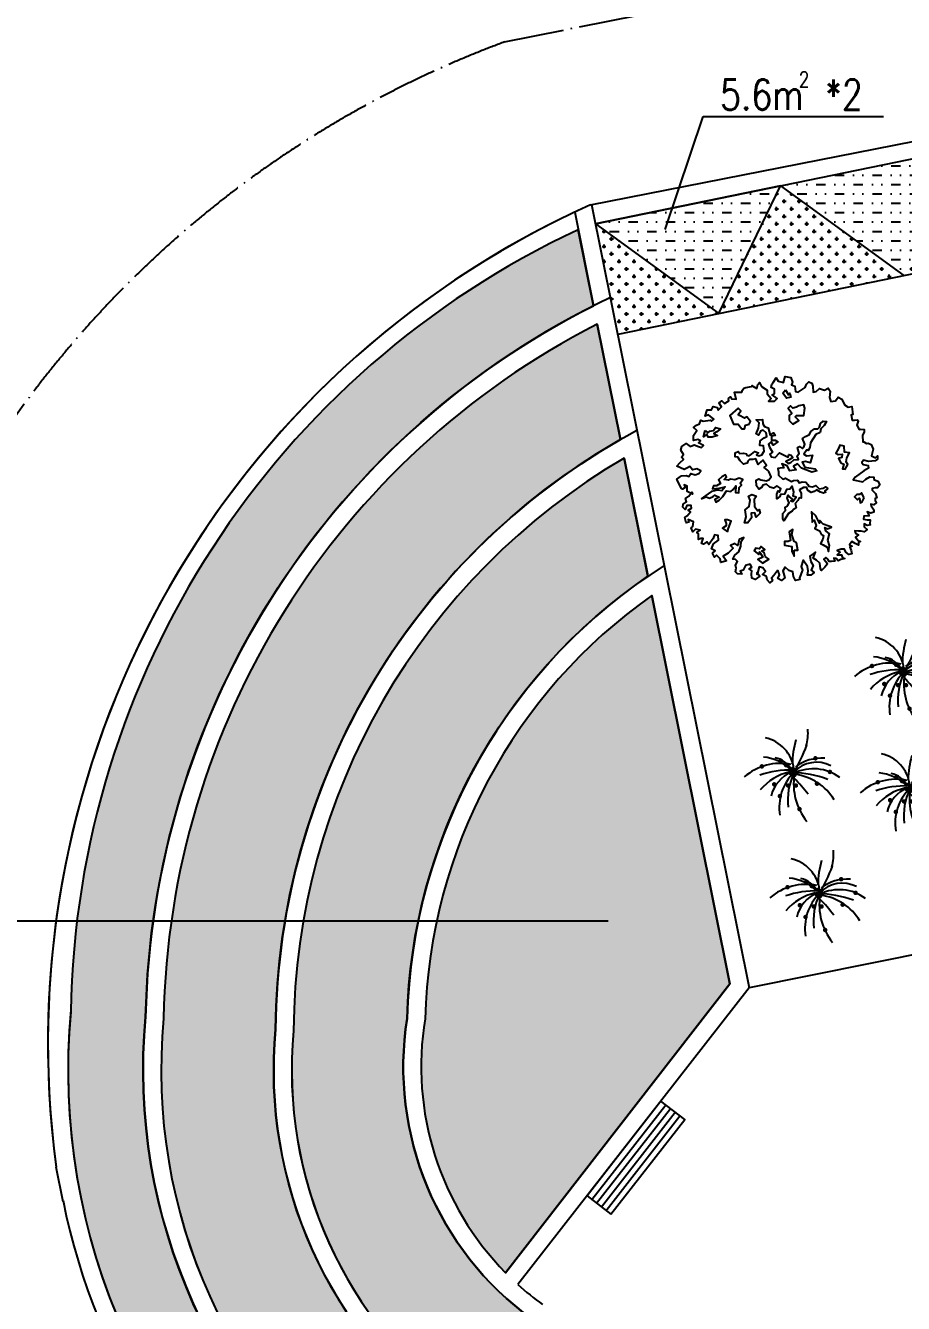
# Model space of a CAD drawing. Extents: x 1035948 to 1665131, y -158296 to 142149.
# Drawn here: x 1445003 to 1459038, y 4867 to 25295 of the extents above; entities that cross this region are included whole.
import ezdxf

# ---------------------------------------------------------------- set-up
doc = ezdxf.new("R2010")
doc.units = 0
doc.header["$LTSCALE"] = 200
doc.header["$MEASUREMENT"] = 0
doc.linetypes.add('ACAD_ISO04W100', pattern=[30.5, 24, -3, 0.5, -3])
doc.layers.get('0').update_dxf_attribs({"linetype": 'CONTINUOUS'})
for name, color, linetype in [('DL', 21, 'CONTINUOUS'), ('PUB_TEXT', 7, 'CONTINUOUS'), ('WLL1', 7, 'CONTINUOUS'), ('ZXX', 6, 'ACAD_ISO04W100'), ('合欢', 7, 'CONTINUOUS'), ('垂丝海棠', 7, 'CONTINUOUS'), ('尾', 7, 'CONTINUOUS'), ('紫鹃', 7, 'CONTINUOUS'), ('红花继木', 7, 'CONTINUOUS'), ('葱兰', 7, 'CONTINUOUS'), ('蜀桧柏', 7, 'CONTINUOUS')]:
    doc.layers.add(name, color=color, linetype=linetype)
doc.styles.add('_HZTXT', font='txt.shx', dxfattribs={"width": 0.8, "bigfont": 'hztxt.shx'})
pattern_1 = [(0, (1132740.69, -70994.58), (120, 120), [60, -180]), (90, (1132770.69, -71024.58), (-120, 120), [60, -180])]

# ---------------------------------------------------------------- blocks, each defined once
blk = doc.blocks.new('ZW04')
at = {"layer": '合欢', "color": 3, "linetype": 'ByBlock', "elevation": 4620}
for points in [[(-149, -2071), (-241, -2195), (-299, -2255), (-275, -2313), (-333, -2364), (-399, -2296), (-409, -2221), (-508, -2170), (-433, -2102), (-501, -2020), (-583, -1996), (-627, -2170), (-627, -2129), (-566, -2212), (-675, -2287), (-751, -2255), (-760, -2163), (-751, -2088), (-811, -2044), (-751, -2003), (-794, -1935), (-901, -1962), (-952, -2071), (-1020, -2095), (-986, -2163), (-1085, -2153), (-1129, -2112), (-1112, -2027), (-1129, -1952), (-1085, -1870), (-1129, -1828), (-1194, -1819), (-1146, -1727), (-1054, -1644), (-1010, -1518), (-1003, -1409), (-935, -1317), (-1044, -1358), (-1078, -1501), (-1146, -1450), (-1245, -1501), (-1187, -1559), (-1304, -1676), (-1420, -1744), (-1338, -1853), (-1471, -1894), (-1488, -1811), (-1573, -1727), (-1621, -1768), (-1665, -1676), (-1604, -1627), (-1689, -1576), (-1638, -1460), (-1522, -1375), (-1529, -1266), (-1621, -1249), (-1648, -1341), (-1748, -1477), (-1798, -1416), (-1874, -1467), (-1915, -1450), (-1881, -1341), (-1932, -1334), (-1990, -1358), (-1990, -1300), (-1990, -1232), (-2024, -1200), (-1949, -1142), (-2058, -1125), (-2116, -1183), (-2157, -1091), (-2116, -1057), (-2107, -948), (-2225, -897), (-2216, -958), (-2276, -973), (-2308, -849), (-2250, -815), (-2174, -723), (-2225, -682), (-2150, -638), (-2157, -572), (-2259, -572), (-2301, -665), (-2352, -614), (-2342, -539), (-2267, -488), (-2291, -412), (-2216, -354), (-2140, -262), (-2124, -313), (-2250, -245), (-2250, -129), (-2318, -95), (-2301, -153), (-2359, -194), (-2393, -170), (-2492, 39), (-2383, 114), (-2267, 123), (-2216, 97), (-2167, 165), (-2065, 140), (-1983, 172), (-1932, 233), (-2024, 274), (-2124, 250), (-2191, 332), (-2242, 298), (-2318, 264), (-2492, 342), (-2410, 424), (-2335, 492), (-2383, 550), (-2335, 608), (-2400, 708), (-2376, 793), (-2276, 861), (-2184, 793), (-2092, 834), (-1990, 793), (-1915, 768), (-1874, 817), (-1990, 875), (-1939, 926), (-2000, 953), (-2107, 936), (-2107, 1052), (-2024, 1168), (-2107, 1236), (-2031, 1287), (-1966, 1319), (-1932, 1404), (-1881, 1379), (-1772, 1394), (-1714, 1404), (-1689, 1379), (-1631, 1428), (-1757, 1530), (-1832, 1496), (-1789, 1646), (-1689, 1646), (-1648, 1721), (-1556, 1697), (-1529, 1639), (-1454, 1714), (-1512, 1796), (-1512, 1806), (-1447, 1855), (-1389, 1789), (-1287, 1855), (-1296, 1906), (-1245, 1947), (-1221, 1898), (-1112, 1889), (-1153, 2049), (-1071, 2049), (-986, 2049), (-969, 2097), (-935, 2148), (-894, 2158), (-760, 2182), (-743, 2206), (-726, 2189), (-634, 2141), (-610, 2233), (-576, 2274), (-525, 2182), (-399, 2097), (-399, 2015), (-307, 1906), (-367, 1847), (-231, 1847), (-166, 1906), (-282, 1990), (-231, 2022), (-231, 2124), (-307, 2158), (-292, 2240), (-258, 2274), (-190, 2383), (-139, 2308), (-16, 2274), (18, 2417), (152, 2391), (186, 2281), (169, 2223), (244, 2189), (261, 2066), (319, 2049), (370, 2083), (487, 2158), (513, 2240), (571, 2291), (639, 2264), (664, 2189), (671, 2056), (739, 2066), (814, 2141), (930, 2097), (1015, 2148), (1066, 2073), (1049, 1930), (1081, 1838), (1183, 1855), (1248, 1940), (1333, 1889), (1391, 1763), (1483, 1704), (1568, 1721), (1585, 1537), (1551, 1530), (1576, 1404), (1627, 1404), (1692, 1411), (1709, 1387), (1709, 1379), (1678, 1287), (1736, 1185), (1767, 1195), (1852, 1185), (1852, 1135), (1811, 1052), (1818, 902), (1845, 902), (1903, 861), (1944, 868), (2012, 844), (2061, 734), (2020, 574), (2112, 533), (2163, 574), (2163, 499), (2104, 465), (1952, 448), (1835, 475), (1794, 424), (1828, 373), (1944, 356), (1952, 291), (1845, 233), (1644, 80), (1593, 22), (1818, -27), (1886, 39), (1978, 89), (2078, 80), (2071, 31)], [(2071, 31), (2170, -10), (2211, -95), (2163, -163), (2104, -163), (2037, -180), (2037, -221), (2112, -296), (2146, -395), (2104, -412), (2104, -454), (2136, -505), (2071, -555), (2003, -546), (2012, -580), (2071, -672), (2078, -730), (2003, -747), (1920, -723), (1969, -815), (1845, -822), (1835, -890), (1920, -907), (1986, -907), (1978, -999), (1995, -1023), (1920, -1040), (1852, -999), (1852, -1065), (1920, -1133), (1852, -1183), (1784, -1167), (1719, -1167), (1634, -1157), (1651, -1217), (1719, -1249), (1651, -1310), (1709, -1385), (1767, -1409), (1719, -1433), (1719, -1491), (1644, -1450), (1568, -1409), (1508, -1484), (1576, -1518), (1517, -1542), (1551, -1618), (1568, -1693), (1493, -1710), (1425, -1651), (1391, -1584), (1316, -1584), (1224, -1618), (1292, -1651), (1224, -1719), (1326, -1719), (1350, -1785), (1401, -1802), (1309, -1828), (1248, -1853), (1200, -1802), (1149, -1795), (1173, -1860), (1091, -1870), (1040, -1870), (1006, -1819), (964, -1778), (913, -1819), (964, -1870), (998, -1921), (940, -2003), (865, -2078), (838, -2044), (821, -1911), (746, -1843), (671, -1795), (722, -1651), (588, -1744), (613, -1870), (671, -1962), (622, -2071), (688, -2129), (613, -2187), (537, -2187), (554, -2088), (537, -1986), (438, -1836), (387, -1986), (421, -2071), (353, -2246), (363, -2287), (261, -2313), (212, -2221), (195, -2112), (103, -2078), (18, -2003), (-33, -2088), (11, -2246), (-64, -2313), (-149, -2262), (-108, -2180), (-149, -2071)]]:
    blk.add_lwpolyline(points, dxfattribs=at)
at = {"layer": '合欢', "color": 6, "linetype": 'ByBlock', "elevation": 4620}
for points in [[(28, 2107), (94, 1990), (129, 2031), (153, 1939), (53, 1914), (-31, 2031)], [(-813, 1314), (-785, 1370), (-869, 1482), (-925, 1454), (-1037, 1509), (-1066, 1538), (-1009, 1622), (-1066, 1679), (-1263, 1509), (-1179, 1314), (-1066, 1314), (-982, 1201), (-925, 1201), (-898, 1286)], [(114, 1398), (199, 1314), (339, 1398), (255, 1482), (283, 1509), (452, 1509), (479, 1679), (452, 1763), (339, 1735), (283, 1706), (199, 1679), (142, 1735), (87, 1679), (171, 1567), (114, 1509)], [(-1831, 1161), (-1773, 1111), (-1723, 1152), (-1639, 1161), (-1597, 1236), (-1479, 1202), (-1563, 1135), (-1630, 1094), (-1546, 1051), (-1673, 1010), (-1764, 1010), (-1798, 1077), (-1874, 1018)], [(1434, 441), (1451, 532), (1510, 649), (1393, 666), (1384, 800), (1283, 826), (1259, 750), (1192, 642), (1250, 608), (1343, 616), (1335, 541), (1259, 515), (1309, 416), (1376, 381), (1350, 273), (1410, 265), (1469, 374)], [(-1924, -422), (-1814, -371), (-1731, -405), (-1647, -364), (-1606, -330), (-1513, -379), (-1606, -431), (-1589, -498), (-1513, -446), (-1421, -364), (-1338, -230), (-1237, -245), (-1187, -204), (-1120, -120), (-1128, -271), (-1053, -280), (-1044, -154), (-994, -103), (-1019, -53), (-960, 31), (-1044, 64), (-1144, 22), (-1245, 39), (-1295, 14), (-1396, 31), (-1338, 89), (-1362, 139), (-1446, 89), (-1522, 22), (-1479, -62), (-1572, -120), (-1639, -120), (-1664, -187), (-1513, -170), (-1371, -137), (-1446, -230), (-1546, -221), (-1689, -245), (-1764, -304)], [(1853, -397), (1786, -280), (1745, -321), (1678, -321), (1627, -371), (1694, -438), (1745, -405), (1761, -513), (1803, -489)], [(-642, -355), (-701, -431), (-692, -597), (-617, -699), (-584, -664), (-558, -748), (-651, -840), (-684, -740), (-768, -748), (-759, -857), (-843, -974), (-919, -974), (-885, -832), (-910, -673), (-818, -597), (-793, -446), (-826, -355), (-751, -321)], [(1008, -1375), (1049, -1226), (965, -1159), (941, -1083), (1000, -1116), (1091, -1075), (1032, -1049), (898, -1008), (823, -924), (814, -982), (732, -815), (630, -723), (639, -824), (648, -958), (689, -915), (740, -1033), (706, -1107), (814, -1159), (857, -1241), (907, -1267), (890, -1351), (840, -1451), (898, -1485), (991, -1535), (1024, -1636), (1049, -1502)], [(-1318, -1187), (-1290, -1102), (-1234, -933), (-1318, -906), (-1375, -906), (-1347, -991), (-1347, -1046), (-1431, -1102)], [(226, -1608), (310, -1608), (283, -1440), (226, -1411), (171, -1243), (199, -1130), (114, -1187), (142, -1383), (87, -1411), (2, -1411), (2, -1495), (171, -1524), (171, -1637), (226, -1749)], [(-441, -1753), (-467, -1660), (-517, -1627), (-450, -1593), (-534, -1526), (-575, -1576), (-660, -1561), (-701, -1627), (-593, -1712), (-575, -1645), (-500, -1770), (-617, -1828), (-508, -1912), (-357, -1820)]]:
    blk.add_lwpolyline(points, close=True, dxfattribs=at)
at = {"layer": '合欢', "color": 3, "linetype": 'ByBlock', "elevation": 4620}
blk.add_lwpolyline([(-131, 206), (-131, 131), (-31, 39), (28, 64), (94, 22), (170, -20), (211, 5), (304, 14), (345, -45), (412, -28), (496, -36), (546, -87), (563, -129), (656, -137), (732, -112), (807, -187), (898, -170), (957, -137), (1000, -170), (991, -196), (941, -237), (965, -263), (907, -288), (840, -263), (747, -213), (689, -245), (622, -271), (539, -221), (522, -154), (447, -154), (354, -213), (388, -297), (388, -405), (345, -397), (313, -455), (254, -530), (278, -623), (220, -656), (179, -706), (94, -757), (-14, -932), (-31, -874), (-31, -757), (28, -690), (19, -614), (77, -580), (112, -513), (70, -405), (86, -330), (129, -379), (187, -431), (153, -463), (196, -481), (278, -379), (204, -355), (220, -254), (179, -129), (129, -196), (53, -204), (3, -312), (-89, -321), (-106, -364), (-173, -422), (-173, -312), (-139, -237), (-115, -263), (-81, -179), (-173, -120), (-249, -170), (-333, -146), (-416, -79), (-500, -103), (-526, -154), (-593, -196), (-642, -120), (-651, 14), (-593, 47), (-541, 22), (-424, -3), (-357, 22), (-307, 89), (-357, 215), (-392, 247), (-467, 307), (-416, 357), (-500, 474), (-550, 433), (-608, 374), (-660, 508), (-726, 491), (-809, 491), (-843, 457), (-860, 407), (-943, 381), (-1019, 465), (-1077, 550), (-1137, 558), (-1137, 649), (-1070, 675), (-1027, 634), (-943, 642), (-876, 625), (-869, 591), (-818, 575), (-759, 616), (-684, 675), (-601, 649), (-642, 599), (-593, 575), (-517, 599), (-467, 683), (-483, 809), (-567, 817), (-558, 926), (-467, 993), (-407, 1027), (-424, 1111), (-491, 1169), (-550, 1152), (-601, 1060), (-651, 1085), (-601, 1219), (-584, 1345), (-651, 1411), (-508, 1420), (-500, 1319), (-459, 1260), (-374, 1228), (-325, 1060), (-249, 1111), (-215, 1051), (-299, 1035), (-299, 943), (-215, 943), (-148, 901), (-258, 826), (-307, 901), (-366, 850), (-340, 776), (-273, 666), (-333, 616), (-307, 558), (-258, 550), (-215, 541), (-115, 649), (-48, 616), (86, 550), (103, 608), (161, 591), (196, 541), (112, 483), (36, 448), (86, 398), (153, 424), (220, 483), (330, 491), (295, 575), (345, 634), (304, 768), (354, 792), (421, 750), (455, 776), (472, 850), (421, 977), (488, 1027), (581, 1068), (613, 1144), (697, 1202), (773, 1202), (814, 1245), (840, 1327), (898, 1379), (974, 1370), (924, 1278), (848, 1202), (831, 1118), (732, 1068), (606, 876), (589, 768), (555, 701), (522, 716), (455, 616), (514, 575), (656, 591), (598, 416), (488, 448), (412, 433), (479, 314), (715, 273), (756, 232), (639, 198), (397, 290), (304, 390), (211, 340), (271, 256), (129, 232), (70, 349), (-57, 390), (-14, 299), (-98, 290), (-148, 282)], close=True, dxfattribs=at)
blk = doc.blocks.new('ZW36')
at = {"layer": '垂丝海棠', "color": 31, "const_width": 60}
for points in [[(-458, 399, 1), (-398, 399, 1)], [(-320, 284, 1), (-260, 284, 1)], [(463, 465, 1), (523, 465, 1)], [(-966, 251, 1), (-906, 251, 1)], [(-197, 69, 1), (-137, 69, 1)], [(-142, 185, 1), (-82, 185, 1)], [(-114, 119, 1), (-54, 119, 1)], [(-100, 20, 1), (-40, 20, 1)], [(-46, 86, 1), (14, 86, 1)], [(848, 102, 1), (908, 102, 1)], [(-637, -228, 1), (-577, -228, 1)], [(-266, -261, 1), (-206, -261, 1)], [(-59, -261, 1), (1, -261, 1)], [(504, -211, 1), (564, -211, 1)], [(-485, -541, 1), (-425, -541, 1)], [(37, -887, 1), (97, -887, 1)]]:
    blk.add_lwpolyline(points, format="xyb", close=True, dxfattribs=at)
at = {"layer": '垂丝海棠', "color": 31}
for centre, radius, start, end in [((-802, 1117), 1096, 342.9456, 6.4814), ((-1040, 67), 963, 6.9904, 78.0284), ((2324, 279), 2449, 163.8561, 179.1105), ((-3557, 2173), 4052, 328.9873, 340.361), ((-1034, -789), 1294, 48.7581, 83.8624), ((-705, -137), 631, 28.8901, 78.4579), ((522, -485), 844, 62.9909, 135.9102), ((657, -696), 1164, 85.8741, 126.9558), ((-443, -1135), 1464, 78.5516, 130.9815), ((-185, -2359), 2512, 88.3286, 108.729), ((134, -1317), 1456, 103.0452, 139.7766), ((236, -767), 952, 114.0956, 166.2953), ((826, -841), 1299, 134.4861, 189.3762), ((1483, -658), 1728, 155.0888, 185.9637), ((-247, -3123), 3211, 70.5249, 87.8244), ((1537, -211), 1626, 171.2496, 218.2333), ((439, -986), 1172, 53.3231, 115.7633), ((-239, -1387), 1437, 31.315, 82.1378), ((-6650, -6130), 8950, 39.0488, 42.6799)]:
    blk.add_arc(centre, radius, start, end, dxfattribs=at)
at = {"layer": '垂丝海棠', "color": 31, "width": 0.8, "flags": 9}
for tag in ['YSIZE', 'XSIZE']:
    blk.add_attdef(tag, (-74, 86), '', height=1, dxfattribs=at)

msp = doc.modelspace()

# ---------------------------------------------------------------- hatches: boundary and pattern name
at = {"layer": '尾', "ltscale": 20}
h = msp.add_hatch(dxfattribs=at)
h.set_pattern_fill('MUDST', color=3, scale=600, style=0)
h.set_pattern_definition([(0, (1132740.69, -70994.58), (300, 150), [150, -150, 0, -150, 0, -150])])
h.paths.add_polyline_path([(1457073.39846, 22732.98402), (1454113.72884, 22127.18156), (1456086.17816, 20693.59422)])
h.paths.add_polyline_path([(1460033.06808, 23338.78648), (1457073.39846, 22732.98402), (1459045.84778, 21299.39668)])
h.paths.add_polyline_path([(1462005.5174, 21905.19914), (1462992.7377, 23944.58894), (1460033.06808, 23338.78648)])
at = {"layer": '紫鹃', "ltscale": 20}
h = msp.add_hatch(dxfattribs=at)
h.set_pattern_fill('HEX', color=41, scale=600, style=0)
h.set_pattern_definition([(0, (1132740.69, -70994.58), (0, 129.90381), [75, -150]), (120, (1132740.69, -70994.58), (-112.5, -64.951905), [75, -150]), (60, (1132815.69, -70994.58), (-112.5, 64.951905), [75, -150])])
h.paths.add_polyline_path([(1455015.00965, 16184.77967, 0.2373004328), (1451389.96203, 9416.3234, 0.239450745), (1452677.68644, 5357.57636), (1456264.42031, 9975.99866)])
at = {"layer": '红花继木', "ltscale": 20}
h = msp.add_hatch(dxfattribs=at)
h.set_pattern_fill('AR-CONC,_O', color=1, scale=60)
h.set_pattern_definition([(50, (1132740.7, -70994.58), (430.3561, -37.65128), [45, -495]), (355, (1132740.7, -70994.6), (-83.2508, 451.3153), [36, -396]), (100.4514, (1132776.55, -70997.7), (347.10563, 413.6637), [38.2441, -420.68527]), (46.1842, (1132740.7, -70874.6), (640.3446, -99.3114), [67.5, -742.5]), (96.6356, (1132794.05, -70882.85), (560.7976, 584.4707), [57.3662, -631.0278]), (351.1842, (1132740.7, -70874.6), (560.7972, 584.4712), [54, -594]), (21, (1132800.7, -70904.58), (358.14423, -241.57133), [45, -495]), (326, (1132800.7, -70904.6), (145.9892, 435.09), [36, -396]), (71.4514, (1132830.54, -70924.7), (504.1336, 193.5183), [38.2441, -420.68527]), (37.5, (1132740.69, -70994.58), (7.29591, 199.73631), [0, -391.2, 0, -402, 0, -397.5]), (7.5, (1132740.7, -70994.58), (157.84172, 236.64703), [0, -229.2, 0, -382.2, 0, -151.5]), (327.5, (1132606.89, -70994.58), (320.29346, -13.53292), [0, -150, 0, -468, 0, -621]), (317.5, (1132546.9, -70994.58), (349.9117, 60.063), [0, -195, 0, -310.8, 0, -441])])
h.paths.add_polyline_path([(1449001.20087, 9252.12258, -0.2669878415), (1454513.40618, 18677.43181), (1454417.35403, 19154.75027), (1454142.0132, 20523.02011, 0.2766288964), (1447209.21267, 9421.76426, 0.2650932409), (1450788.6515, 1489.22135, -0.0613868228), (1458186.10804, -5502.36656, 0.0342571427), (1459030.169, -3711.38688, 0.0565518636), (1451851.17228, 2942.1772, -0.2652838132)])
at = {"layer": '葱兰', "ltscale": 20}
h = msp.add_hatch(dxfattribs=at)
h.set_pattern_fill('GRASS', color=3, scale=360, style=0)
h.set_pattern_definition([(90, (1132740.7, -70994.58), (-254.55844, 254.55844), [67.5, -441.6169]), (45, (1132740.7, -70994.58), (-254.55844, 254.55844), [67.5, -292.5]), (135, (1132740.7, -70994.58), (-254.55844, -254.55844), [67.5, -292.5])])
h.paths.add_polyline_path([(1446922.49456, 9448.90692, -0.2779083271), (1454083.04011, 20816.07906), (1453838.32264, 22032.17016, 0.2865927915), (1445724.72171, 9528.52257, 0.26407668), (1449909.25078, 288.87831, -0.0649668573), (1457348.49241, -6829.05861, 0.0218106487), (1458033.23558, -5769.64715, 0.0620409284), (1450618.59477, 1256.78764, -0.2650678142)])
at = {"layer": '蜀桧柏', "ltscale": 20}
h = msp.add_hatch(dxfattribs=at)
h.set_pattern_fill('CROSS', color=60, scale=480, style=0)
h.set_pattern_definition(pattern_1)
h.paths.add_polyline_path([(1454113.72884, 22127.18156), (1454351.09854, 20947.24319, -0.0000473672), (1454353.32655, 20948.30165, 0.0000473672), (1454351.09854, 20947.24319), (1454468.72706, 20362.52489), (1456086.17816, 20693.59422)])
h.paths.add_polyline_path([(1457073.39846, 22732.98402), (1456086.17816, 20693.59422), (1459045.84778, 21299.39668)])
h.paths.add_polyline_path([(1462005.5174, 21905.19914), (1460033.06808, 23338.78648), (1459045.84778, 21299.39668)])
h.paths.add_polyline_path([(1463282.93572, 24003.98837), (1462992.7377, 23944.58894), (1462005.5174, 21905.19914), (1463638.0383, 22239.35305)])
h = msp.add_hatch(dxfattribs=at)
h.set_pattern_fill('CROSS', color=60, scale=480, style=0)
h.set_pattern_definition(pattern_1)
h.paths.add_polyline_path([(1454953.13105, 16492.27723), (1454573.38994, 18379.35043, 0.2651185467), (1449287.91898, 9224.97992, 0.2653208185), (1452021.11517, 3174.69453, -0.0556555968), (1459145.83383, -3404.64954, 0.0369626176), (1459726.58423, -1349.25538, 0.0491216045), (1453098.17495, 4616.94814, -0.2820367378), (1451102.05731, 9423.73076, -0.2410808612)])

# ---------------------------------------------------------------- linework, layer by layer
for p, q in [((1456086.17816, 20693.59422), (1457073.39846, 22732.98402)), ((1457073.39846, 22732.98402), (1459045.84778, 21299.39668)), ((1454113.72884, 22127.18156), (1456086.17816, 20693.59422))]:
    msp.add_line(p, q)
msp.add_lwpolyline([(1457073.39846, 22732.98402), (1454113.72884, 22127.18156), (1456086.17816, 20693.59422)], close=True)
for points in [[(1446922.49456, 9448.90692, -0.2779083271), (1454083.04011, 20816.07906), (1453838.32264, 22032.17016, 0.2865927915), (1445724.72171, 9528.52257, 0.26407668), (1449909.25078, 288.87831, -0.0649668573), (1457348.49241, -6829.05861, 0.0218106487), (1458033.23558, -5769.64715, 0.0620409284), (1450618.59477, 1256.78764, -0.2650678142)], [(1449001.20087, 9252.12258, -0.2669878415), (1454513.40618, 18677.43181), (1454417.35403, 19154.75027), (1454142.0132, 20523.02011, 0.2766288964), (1447209.21267, 9421.76426, 0.2650932409), (1450788.6515, 1489.22135, -0.0613868228), (1458186.10804, -5502.36656, 0.0342571427), (1459030.169, -3711.38688, 0.0565518636), (1451851.17228, 2942.1772, -0.2652838132)], [(1451102.05731, 9423.73076, -0.2410808612), (1454953.13105, 16492.27723), (1454573.38994, 18379.35043, 0.2651185467), (1449287.91898, 9224.97992, 0.2653208185), (1452021.11517, 3174.69453, -0.0556555968), (1459145.83383, -3404.64954, 0.0369626176), (1459726.58423, -1349.25538, 0.0491216045), (1453098.17495, 4616.94814, -0.2820367378)], [(1456264.42031, 9975.99866), (1455015.00965, 16184.77967, 0.2373004328), (1451389.96203, 9416.3234, 0.239450745), (1452677.68644, 5357.57636)]]:
    msp.add_lwpolyline(points, format="xyb", close=True)
at = {"layer": 'DL'}
for p, q in [((1454034.07739, 22429.74236), (1494321.71354, 30357.18665)), ((1454034.07739, 22429.74236), (1494321.71354, 30357.18665)), ((1454034.07739, 22429.74236), (1494321.71354, 30357.18665)), ((1454113.72884, 22127.18156), (1463282.93572, 24003.98837)), ((1453781.72736, 22313.41293), (1454083.04011, 20816.07906)), ((1454052.14703, 22433.29794), (1456571.31996, 9910.76929)), ((1454474.67968, 20363.74331), (1463643.88656, 22240.55011)), ((1454142.0132, 20523.02011), (1454417.35403, 19154.75027)), ((1454142.0132, 20523.02011), (1454417.35403, 19154.75027)), ((1454417.35403, 19154.75027), (1454513.40618, 18677.43181)), ((1454573.38994, 18379.35043), (1454945.31618, 16531.11219)), ((1454945.31618, 16531.11219), (1454953.13105, 16492.27723)), ((1455015.00965, 16184.77967), (1456264.42031, 9975.99866)), ((1461159.34655, 10834.03092), (1456571.26534, 9911.04082)), ((1456264.42031, 9975.99866), (1452677.68644, 5357.57636)), ((1456571.31996, 9910.76929), (1452875.28258, 5168.11045)), ((1445604.89447, 6492.76056), (1445493.13949, 7048.11215)), ((1445604.89447, 6492.76056), (1445493.13949, 7048.11215))]:
    msp.add_line(p, q, dxfattribs=at)
for centre, radius, start, end in [((1460062.69469, 9020.16696), 14702.41269, 114.207518443, 187.70839443), ((1460062.69469, 9020.16696), 14702.41269, 114.207518443, 187.70839443), ((1460062.69469, 9020.16696), 14702.41269, 114.207518443, 187.70839443), ((1460062.69469, 9020.16696), 14702.41269, 117.128669487, 187.70839443), ((1460062.69469, 9020.16696), 14702.41269, 117.128669487, 187.70839443), ((1459792.813, 9284.03254), 14070.21564, 115.036670451, 179.004354161), ((1459938.65849, 9188.52315), 13018.76811, 115.407353594, 178.853970972), ((1459940.50583, 9186.41128), 12733.46836, 117.089011784, 178.940940544), ((1459953.79058, 9171.22418), 10952.88848, 118.201704373, 179.576807602), ((1459956.24307, 9168.42051), 10668.47401, 120.301948726, 179.696242366), ((1459931.62904, 9196.5592), 8832.49364, 122.295104179, 178.526191174), ((1459931.62904, 9196.5592), 8544.49364, 125.128614633, 178.526191174), ((1455954.11508, 8593.9129), 10272, 174.592111994, 233.950797154), ((1455954.11508, 8593.9129), 9072, 174.592111994, 233.950797154), ((1455954.11508, 8593.9129), 8784, 174.592111994, 233.950797154), ((1456021.97084, 8648.97215), 4980.54215, 171.050893358, 234.052500326), ((1456028.41616, 8654.31971), 4700.62829, 170.670797761, 224.534691875), ((1455954.11508, 8593.9129), 6984, 174.592111994, 233.950797154), ((1455954.11508, 8593.9129), 6696, 174.592111994, 233.950797154), ((1455954.11508, 8593.9129), 10560, 191.377836231, 233.950797154), ((1455954.11508, 8593.9129), 10560, 191.377836231, 233.950797154), ((1456035.66785, 8662.75561), 4711.74912, 227.87535888, 234.041627031)]:
    msp.add_arc(centre, radius, start, end, dxfattribs=at)
at = {"layer": 'PUB_TEXT'}
for p, q in [((1455229.14868, 22033.92534), (1455833.90825, 23840.74096)), ((1455833.90825, 23840.74096), (1458720.57763, 23840.74096)), ((1439909.75526, 10983.8604), (1454314.63669, 10983.8604))]:
    msp.add_line(p, q, dxfattribs=at)
at = {"layer": 'WLL1'}
for p, q in [((1454057.4586, 6528.87343), (1455237.67699, 8043.29891)), ((1454133.17988, 6469.86251), (1455313.39827, 7984.28799)), ((1454208.90115, 6410.85159), (1455389.11954, 7925.27707)), ((1454284.62242, 6351.84067), (1455464.84082, 7866.26615))]:
    msp.add_line(p, q, dxfattribs=at)
msp.add_lwpolyline([(1454360.3437, 6292.82975), (1455540.56209, 7807.25523), (1455161.95572, 8102.30983), (1453981.73733, 6587.88435)], close=True, dxfattribs=at)
at = {"layer": 'ZXX', "ltscale": 0.2}
msp.add_line((1452662.52304, 25034.12852), (1493729.87916, 33298.22933), dxfattribs=at)
msp.add_line((1452662.52304, 25034.12852), (1493729.87916, 33298.22933), dxfattribs=at)
msp.add_line((1452662.52304, 25034.12852), (1493729.87916, 33298.22933), dxfattribs=at)
for centre, radius, start, end in [((1458516.57778, 9278.54664), 16807.98373, 110.382767099, 191.942558348), ((1458516.57778, 9278.54664), 16807.98373, 110.382767099, 191.942558348), ((1458516.57778, 9278.54664), 16807.98373, 110.382767099, 191.942558348), ((1465823.93071, 9558.01863), 24046.92915, 188.989857365, 213.10802395), ((1465823.93071, 9558.01863), 24046.92915, 188.989857365, 213.10802395), ((1465823.93071, 9558.01863), 24046.92915, 188.989857365, 213.10802395)]:
    msp.add_arc(centre, radius, start, end, dxfattribs=at)

# ---------------------------------------------------------------- block references
at = {"layer": '合欢', "ltscale": 20, "xscale": 0.6899999999441206, "yscale": 0.6899999999986903, "zscale": 0.69}
msp.add_blockref('ZW04', (1457133.3644, 18018.4594), dxfattribs=at)
at = {"layer": '垂丝海棠', "ltscale": 20, "xscale": 0.6000000000931323, "yscale": 0.5999999999985448, "zscale": 0.6}
for p in [(1459095.58722, 14906.77311), (1457335.80572, 13302.31711), (1459189.0617, 13048.66892), (1457746.07116, 11369.43765)]:
    msp.add_blockref('ZW36', p, dxfattribs=at)

# ---------------------------------------------------------------- texts
at = {"layer": 'PUB_TEXT', "style": '_HZTXT', "width": 0.8}
for s, height, p in [('2', 243, (1457366.07529, 24312.67037)), ('5.6m *2', 486, (1456107.27327, 23948.67152))]:
    msp.add_text(s, height=height, dxfattribs=at).set_placement(p)

doc.saveas('drawing.dxf')
